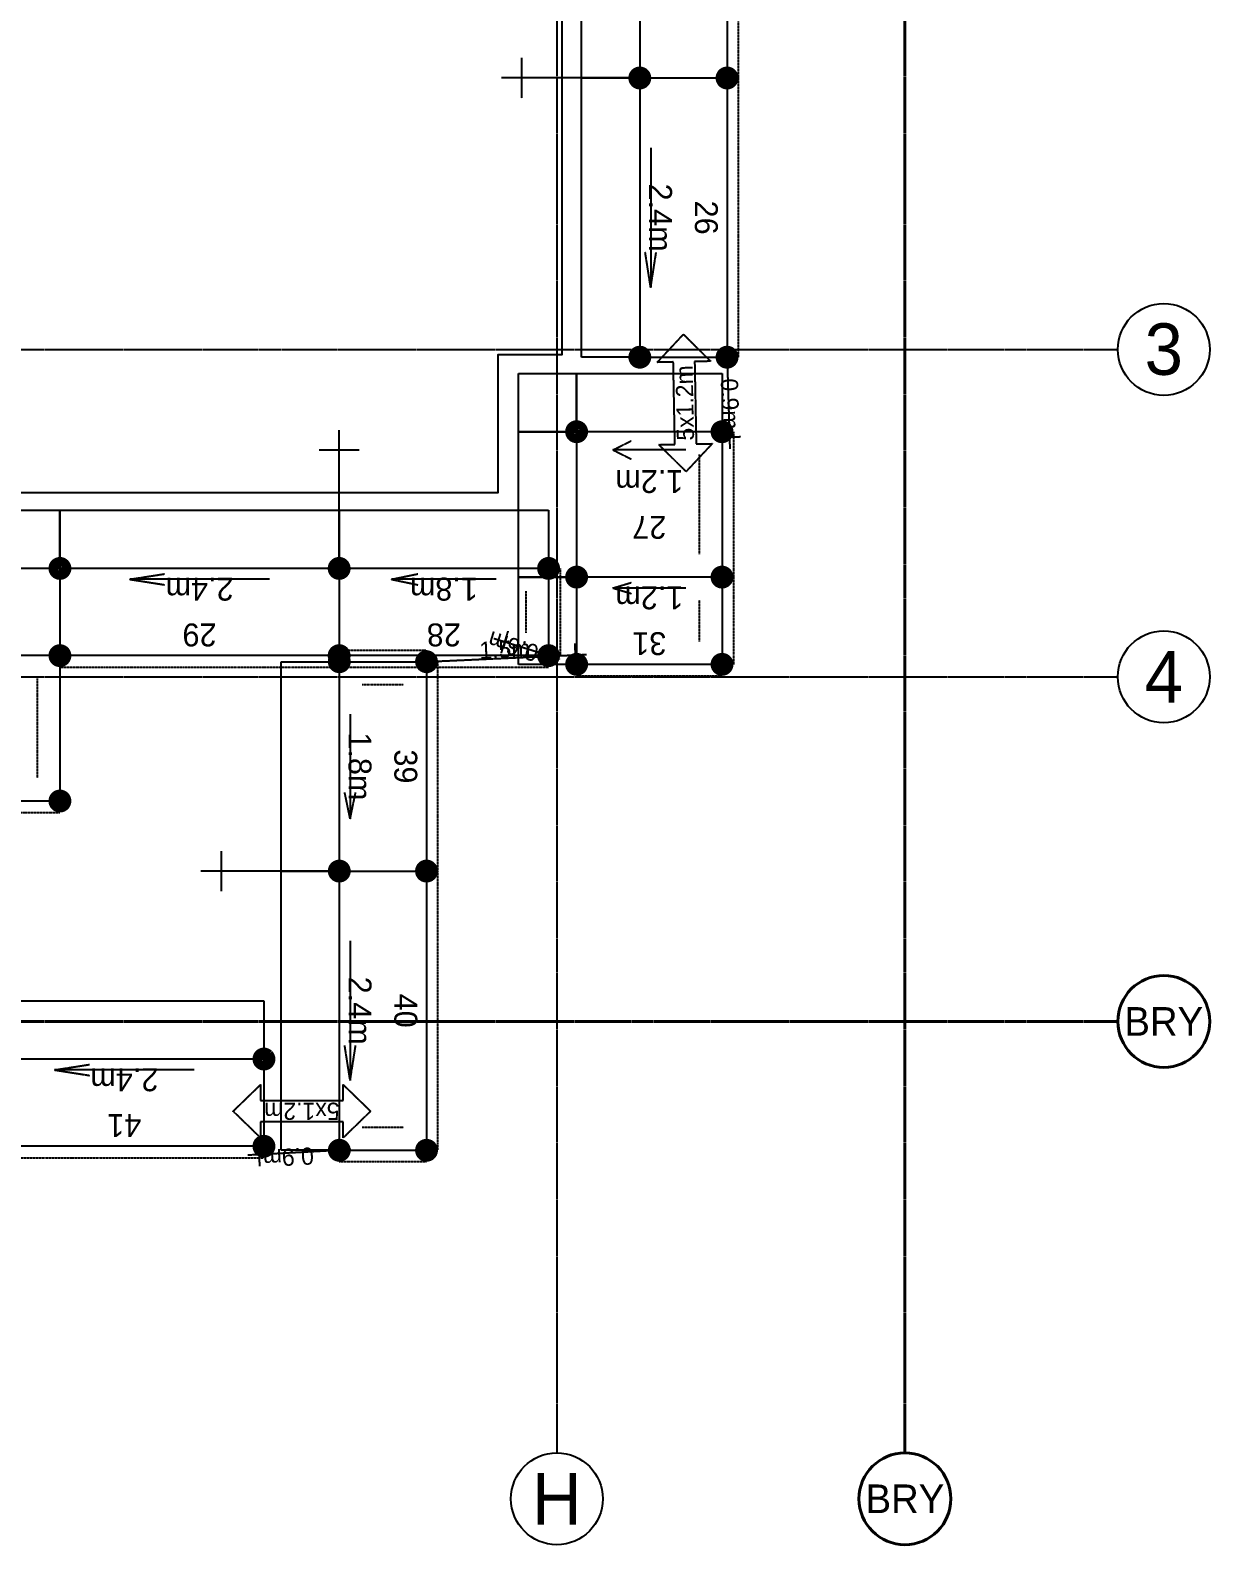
# Model space of a CAD drawing. Header units: millimetres. Extents: x -881708 to -119807, y 0 to 594021.
# Drawn here: x -686345 to -676044, y 432914 to 446143 of the extents above; entities that cross this region are included whole.
import ezdxf
from ezdxf.enums import TextEntityAlignment as Align

# ---------------------------------------------------------------- set-up
doc = ezdxf.new("R2010")
doc.units = ezdxf.units.MM
for name, pattern in [('ACAD_ISO02W100', [15, 12, -3]), ('KwikScaf_DASHED', [3.75, 2.5, -1.25]), ('KwikScaf_Line', [1, 1, 0])]:
    doc.linetypes.add(name, pattern=pattern)
for name, color, linetype in [('03 - Level Three', 201, 'CONTINUOUS'), ('04 - Level Four-Six', 112, 'CONTINUOUS'), ('07 - Level Seven', 140, 'CONTINUOUS'), ('Grid Lines', 1, 'CONTINUOUS'), ('KwikScaf Schematic', 7, 'CONTINUOUS')]:
    doc.layers.add(name, color=color, linetype=linetype)
doc.styles.add('Waco', font='vrinda.ttf', dxfattribs={"height": 250})

msp = doc.modelspace()

# ---------------------------------------------------------------- linework, layer by layer
at = {"layer": '03 - Level Three'}
msp.add_lwpolyline([(-681701.9, 447708.4), (-681701.9, 443307.9), (-682262.7, 443307.9), (-682262.7, 442103), (-687800.4, 442103), (-687800.4, 441528.2), (-694531.6, 441528.2), (-694531.6, 440727.6), (-694229.2, 440727.6), (-694229.2, 440465.9), (-697259.7, 440465.9), (-697259.7, 439178.8), (-703735.4, 439178.8)], dxfattribs=at)
at = {"layer": '04 - Level Four-Six'}
msp.add_lwpolyline([(-681701.9, 447708.4), (-681701.9, 443307.9), (-682262.7, 443307.9), (-682262.7, 442103), (-687800.4, 442103), (-687800.4, 441528.2), (-694531.6, 441528.2), (-694531.6, 440727.6), (-694229.2, 440727.6), (-694229.2, 440465.9), (-699094.9, 440465.9), (-699094.9, 439567.5), (-700737.7, 439567.5)], dxfattribs=at)
at = {"layer": '07 - Level Seven'}
msp.add_lwpolyline([(-703457.3, 454757), (-696368.9, 455517.6), (-696368.9, 453731.6), (-689971.4, 453731.6), (-689971.4, 454741), (-684285.9, 455535.5), (-684285.9, 453731.6), (-681701.9, 453731.6), (-681701.9, 449259.2), (-682137.6, 449259.2), (-682137.6, 447898.5), (-681701.9, 447898.5), (-681701.9, 443307.9), (-682262.7, 443307.9), (-682262.7, 442103), (-687800.4, 442103), (-687800.4, 441528.2), (-694531.6, 441528.2), (-694531.6, 440727.6), (-694229.2, 440727.6), (-694229.2, 440465.9), (-699094.9, 440465.9), (-699094.9, 439567.5), (-700737.7, 439567.5)], dxfattribs=at)
at = {"layer": 'Grid Lines', "linetype": 'ACAD_ISO02W100'}
for points in [[(-681746, 461052.8), (-681746, 433716.2)], [(-733637.7, 443354.9), (-676846.5, 443354.9)], [(-733637.7, 440494.9), (-676846.5, 440494.9)]]:
    msp.add_lwpolyline(points, dxfattribs=at)
at = {"layer": 'Grid Lines', "color": 142, "linetype": 'ACAD_ISO02W100', "lineweight": 40}
for points in [[(-678706, 461052.8), (-678706, 433716.2)], [(-733637.7, 437484.9), (-676846.5, 437484.9)]]:
    msp.add_lwpolyline(points, dxfattribs=at)
at = {"layer": 'Grid Lines'}
for centre in [(-676445.2, 443354.9), (-676445.2, 440494.9), (-681746, 433314.9)]:
    msp.add_circle(centre, 401.2, dxfattribs=at)
at = {"layer": 'Grid Lines', "color": 142, "lineweight": 40}
for centre in [(-676445.2, 437484.9), (-678706, 433314.9)]:
    msp.add_circle(centre, 401.2, dxfattribs=at)
at = {"layer": 'KwikScaf Schematic', "color": 5, "linetype": 'KwikScaf_Line'}
for p, q in [((-681529.6, 445726.2), (-681529.6, 447555.2)), ((-681021.6, 447555.2), (-681021.6, 445726.2)), ((-680259.6, 447555.2), (-680259.6, 445726.2)), ((-682054.6, 445901.2), (-682054.6, 445551.2)), ((-681529.6, 445726.2), (-682229.6, 445726.2)), ((-681021.6, 445726.2), (-681529.6, 445726.2)), ((-681021.6, 445726.2), (-680259.6, 445726.2)), ((-683647.6, 441950.1), (-683647.6, 442650.1)), ((-683472.6, 442475.1), (-683822.6, 442475.1)), ((-683647.6, 441442.1), (-683647.6, 441950.1)), ((-683647.6, 441950.1), (-681818.6, 441950.1)), ((-681818.6, 441950.1), (-681818.6, 441442.1)), ((-683647.6, 441442.1), (-683647.6, 440680.1)), ((-681818.6, 441442.1), (-683647.6, 441442.1)), ((-683190.4, 441346.9), (-682961.8, 441394.5)), ((-682275.9, 441346.9), (-683190.4, 441346.9)), ((-683190.4, 441346.9), (-682961.8, 441299.3)), ((-681818.6, 441442.1), (-681818.6, 440680.1)), ((-681723.1, 440650.6), (-682296.2, 440828.1)), ((-682230.3, 440703), (-682171.1, 440894)), ((-681818.6, 440680.1), (-683647.6, 440680.1)), ((-682984.5, 440622.6), (-681486, 440690.6)), ((-682889.1, 440727), (-682880, 440527.2)), ((-681848.2, 440584.6), (-681789, 440775.7)), ((-681590.4, 440785.9), (-681581.4, 440586.1)), ((-684154.6, 438798.1), (-684154.6, 440627.1)), ((-684154.6, 440627.1), (-683646.6, 440627.1)), ((-683646.6, 440627.1), (-683646.6, 438798.1)), ((-683646.6, 440627.1), (-682884.6, 440627.1)), ((-682884.6, 440627.1), (-682884.6, 438798.1)), ((-683551.3, 440169.9), (-683551.3, 439255.4)), ((-683551.3, 439255.4), (-683598.9, 439484)), ((-683551.3, 439255.4), (-683503.7, 439484)), ((-684679.6, 438973.1), (-684679.6, 438623.1)), ((-684154.6, 438798.1), (-684854.6, 438798.1)), ((-683646.6, 438798.1), (-684154.6, 438798.1)), ((-683646.6, 438798.1), (-682884.6, 438798.1))]:
    msp.add_line(p, q, dxfattribs=at)
at = {"layer": 'KwikScaf Schematic', "color": 5, "linetype": 'KwikScaf_DASHED'}
for p, q in [((-680159.6, 445726.2), (-680159.6, 447555.2)), ((-681718.6, 441442.1), (-681718.6, 440680.1)), ((-682018.6, 441242.1), (-682018.6, 440880.1)), ((-683646.6, 440727.1), (-682884.6, 440727.1)), ((-683647.6, 440580.1), (-681818.6, 440580.1)), ((-682784.6, 438798.1), (-682784.6, 440627.1)), ((-683446.6, 440427.1), (-683084.6, 440427.1))]:
    msp.add_line(p, q, dxfattribs=at)
at = {"layer": 'KwikScaf Schematic', "color": 3, "linetype": 'KwikScaf_Line'}
for p, q in [((-681529.6, 443287.2), (-681529.6, 445726.2)), ((-681529.6, 445726.2), (-681021.6, 445726.2)), ((-681021.6, 445726.2), (-681021.6, 443287.2)), ((-680259.6, 445726.2), (-680259.6, 443287.2)), ((-680926.4, 445116.4), (-680926.4, 443896.9)), ((-680926.4, 443896.9), (-680974, 444201.8)), ((-680926.4, 443896.9), (-680878.8, 444201.8)), ((-680262.6, 443387.1), (-680235.6, 442487.5)), ((-681021.6, 443287.2), (-681529.6, 443287.2)), ((-681021.6, 443287.2), (-680259.6, 443287.2)), ((-680159.7, 443290.2), (-680359.6, 443284.2)), ((-680138.6, 442590.5), (-680338.5, 442584.5)), ((-686086.6, 441442.1), (-686086.6, 441950.1)), ((-686086.6, 441950.1), (-683647.6, 441950.1)), ((-683647.6, 441950.1), (-683647.6, 441442.1)), ((-686086.6, 441442.1), (-686086.6, 440680.1)), ((-683647.6, 441442.1), (-686086.6, 441442.1)), ((-685476.9, 441346.9), (-685172, 441394.5)), ((-684257.4, 441346.9), (-685476.9, 441346.9)), ((-685476.9, 441346.9), (-685172, 441299.3)), ((-683647.6, 440680.1), (-686086.6, 440680.1)), ((-684154.6, 436359.1), (-684154.6, 438798.1)), ((-684154.6, 438798.1), (-683646.6, 438798.1)), ((-683646.6, 438798.1), (-683646.6, 436359.1)), ((-682884.6, 438798.1), (-682884.6, 436359.1)), ((-683551.3, 438188.4), (-683551.3, 436968.9)), ((-686743.6, 437664.2), (-684304.6, 437664.2)), ((-684304.6, 437664.2), (-684304.6, 437156.2)), ((-683551.3, 436968.9), (-683598.9, 437273.7)), ((-683551.3, 436968.9), (-683503.7, 437273.7)), ((-684304.6, 437156.2), (-686743.6, 437156.2)), ((-686133.8, 437061), (-685828.9, 437108.6)), ((-684304.6, 437156.2), (-684304.6, 436394.2)), ((-684914.3, 437061), (-686133.8, 437061)), ((-686133.8, 437061), (-685828.9, 437013.3)), ((-683641.2, 436259.3), (-683652, 436459)), ((-684304.6, 436394.2), (-686743.6, 436394.2)), ((-683546.7, 436364.5), (-684445.4, 436315.9)), ((-684340.1, 436221.4), (-684350.9, 436421.1)), ((-683646.6, 436359.1), (-684154.6, 436359.1)), ((-683646.6, 436359.1), (-682884.6, 436359.1))]:
    msp.add_line(p, q, dxfattribs=at)
at = {"layer": 'KwikScaf Schematic', "color": 3, "linetype": 'KwikScaf_DASHED'}
for p, q in [((-680159.6, 443287.2), (-680159.6, 445726.2)), ((-686086.6, 440580.1), (-683647.6, 440580.1)), ((-682784.6, 436359.1), (-682784.6, 438798.1)), ((-683084.6, 436559.1), (-683446.6, 436559.1)), ((-686743.6, 436294.2), (-684304.6, 436294.2)), ((-682884.6, 436259.1), (-683646.6, 436259.1))]:
    msp.add_line(p, q, dxfattribs=at)
at = {"layer": 'KwikScaf Schematic', "color": 1, "linetype": 'KwikScaf_Line'}
for p, q in [((-680869, 443242.7), (-680640.6, 443487.2)), ((-680640.6, 443487.2), (-680403, 443251.7)), ((-680729, 443245.4), (-680869, 443242.7)), ((-680715.1, 442525.6), (-680729, 443245.4)), ((-680403, 443251.7), (-680543, 443249)), ((-680543, 443249), (-680529.1, 442529.1)), ((-682081.6, 442636.2), (-682081.6, 443144.2)), ((-682081.6, 443144.2), (-681573.6, 443144.2)), ((-681573.6, 442636.2), (-681573.6, 443144.2)), ((-681573.6, 443144.2), (-680303.6, 443144.2)), ((-681573.6, 443144.2), (-681573.6, 442636.2)), ((-680303.6, 443144.2), (-680303.6, 442636.2)), ((-682081.6, 441366.2), (-682081.6, 442636.2)), ((-682081.6, 442636.2), (-681573.6, 442636.2)), ((-681573.6, 442636.2), (-682081.6, 442636.2)), ((-681573.6, 442636.2), (-681573.6, 441366.2)), ((-680303.6, 442636.2), (-681573.6, 442636.2)), ((-681256.1, 442477.5), (-681097.4, 442556.9)), ((-680855.1, 442522.9), (-680715.1, 442525.6)), ((-680617.5, 442287.4), (-680855.1, 442522.9)), ((-680389.1, 442531.9), (-680617.5, 442287.4)), ((-680529.1, 442529.1), (-680389.1, 442531.9)), ((-680303.6, 442636.2), (-680303.6, 441366.2)), ((-680621.1, 442477.5), (-681256.1, 442477.5)), ((-681256.1, 442477.5), (-681097.4, 442398.1)), ((-687356.6, 441950.1), (-686086.6, 441950.1)), ((-686086.6, 441950.1), (-686086.6, 441442.1)), ((-686086.6, 441442.1), (-687356.6, 441442.1)), ((-682081.6, 440604.2), (-682081.6, 441366.2)), ((-682081.6, 441366.2), (-681573.6, 441366.2)), ((-681573.6, 441366.2), (-682081.6, 441366.2)), ((-681573.6, 441366.2), (-681573.6, 440604.2)), ((-680303.6, 441366.2), (-681573.6, 441366.2)), ((-680303.6, 441366.2), (-680303.6, 440604.2)), ((-681256.1, 441271), (-681097.4, 441318.6)), ((-680621.1, 441271), (-681256.1, 441271)), ((-681256.1, 441271), (-681097.4, 441223.4)), ((-686086.6, 440680.1), (-687356.6, 440680.1)), ((-686086.6, 440680.1), (-686086.6, 439410.1)), ((-681573.6, 440604.2), (-682081.6, 440604.2)), ((-680303.6, 440604.2), (-681573.6, 440604.2)), ((-686086.6, 439410.1), (-687356.6, 439410.1)), ((-684573.3, 436700.2), (-684333.3, 436933.2)), ((-684333.3, 436933.2), (-684333.3, 436793.2)), ((-683613.3, 436793.2), (-683613.3, 436933.2)), ((-683613.3, 436933.2), (-683373.3, 436700.2)), ((-684333.3, 436467.2), (-684573.3, 436700.2)), ((-684333.3, 436793.2), (-683613.3, 436793.2)), ((-683373.3, 436700.2), (-683613.3, 436467.2)), ((-683613.3, 436607.2), (-684333.3, 436607.2)), ((-684333.3, 436607.2), (-684333.3, 436467.2)), ((-683613.3, 436467.2), (-683613.3, 436607.2))]:
    msp.add_line(p, q, dxfattribs=at)
at = {"layer": 'KwikScaf Schematic', "color": 1, "linetype": 'KwikScaf_DASHED'}
for p, q in [((-680203.6, 442636.2), (-680203.6, 441366.2)), ((-680503.6, 442436.2), (-680503.6, 441566.2)), ((-680203.6, 441366.2), (-680203.6, 440604.2)), ((-680503.6, 441166.2), (-680503.6, 440804.2)), ((-686286.6, 440480.1), (-686286.6, 439610.1)), ((-681573.6, 440504.2), (-680303.6, 440504.2)), ((-687356.6, 439310.1), (-686086.6, 439310.1))]:
    msp.add_line(p, q, dxfattribs=at)
at = {"layer": 'KwikScaf Schematic', "color": 5, "linetype": 'KwikScaf_Line', "const_width": 100}
for points in [[(-680971.6, 445726.2, -0.1989124), (-680986.3, 445690.8, -0.1989124), (-681021.6, 445676.2, -0.1989124), (-681057, 445690.8, -0.1989124), (-681071.6, 445726.2, -0.1989124), (-681057, 445761.5, -0.1989124), (-681021.6, 445776.2, -0.1989124), (-680986.3, 445761.5, -0.1989124)], [(-680209.6, 445726.2, -0.1989124), (-680224.3, 445690.8, -0.1989124), (-680259.6, 445676.2, -0.1989124), (-680295, 445690.8, -0.1989124), (-680309.6, 445726.2, -0.1989124), (-680295, 445761.5, -0.1989124), (-680259.6, 445776.2, -0.1989124), (-680224.3, 445761.5, -0.1989124)], [(-681818.6, 441392.1, -0.1989124), (-681854, 441406.8, -0.1989124), (-681868.6, 441442.1, -0.1989124), (-681854, 441477.5, -0.1989124), (-681818.6, 441492.1, -0.1989124), (-681783.3, 441477.5, -0.1989124), (-681768.6, 441442.1, -0.1989124), (-681783.3, 441406.8, -0.1989124)], [(-683596.6, 440627.1, -0.1989124), (-683611.2, 440591.8, -0.1989124), (-683646.6, 440577.1, -0.1989124), (-683681.9, 440591.8, -0.1989124), (-683696.6, 440627.1, -0.1989124), (-683681.9, 440662.5, -0.1989124), (-683646.6, 440677.1, -0.1989124), (-683611.2, 440662.5, -0.1989124)], [(-682834.6, 440627.1, -0.1989124), (-682849.2, 440591.8, -0.1989124), (-682884.6, 440577.1, -0.1989124), (-682919.9, 440591.8, -0.1989124), (-682934.6, 440627.1, -0.1989124), (-682919.9, 440662.5, -0.1989124), (-682884.6, 440677.1, -0.1989124), (-682849.2, 440662.5, -0.1989124)], [(-683596.6, 438798.1, -0.1989124), (-683611.2, 438762.8, -0.1989124), (-683646.6, 438748.1, -0.1989124), (-683681.9, 438762.8, -0.1989124), (-683696.6, 438798.1, -0.1989124), (-683681.9, 438833.5, -0.1989124), (-683646.6, 438848.1, -0.1989124), (-683611.2, 438833.5, -0.1989124)], [(-682834.6, 438798.1, -0.1989124), (-682849.2, 438762.8, -0.1989124), (-682884.6, 438748.1, -0.1989124), (-682919.9, 438762.8, -0.1989124), (-682934.6, 438798.1, -0.1989124), (-682919.9, 438833.5, -0.1989124), (-682884.6, 438848.1, -0.1989124), (-682849.2, 438833.5, -0.1989124)]]:
    msp.add_lwpolyline(points, format="xyb", close=True, dxfattribs=at)
at = {"layer": 'KwikScaf Schematic', "color": 3, "linetype": 'KwikScaf_Line', "const_width": 100}
for points in [[(-680971.6, 445726.2, -0.1989124), (-680986.3, 445690.8, -0.1989124), (-681021.6, 445676.2, -0.1989124), (-681057, 445690.8, -0.1989124), (-681071.6, 445726.2, -0.1989124), (-681057, 445761.5, -0.1989124), (-681021.6, 445776.2, -0.1989124), (-680986.3, 445761.5, -0.1989124)], [(-680209.6, 445726.2, -0.1989124), (-680224.3, 445690.8, -0.1989124), (-680259.6, 445676.2, -0.1989124), (-680295, 445690.8, -0.1989124), (-680309.6, 445726.2, -0.1989124), (-680295, 445761.5, -0.1989124), (-680259.6, 445776.2, -0.1989124), (-680224.3, 445761.5, -0.1989124)], [(-680971.6, 443287.2, -0.1989124), (-680986.3, 443251.8, -0.1989124), (-681021.6, 443237.2, -0.1989124), (-681057, 443251.8, -0.1989124), (-681071.6, 443287.2, -0.1989124), (-681057, 443322.5, -0.1989124), (-681021.6, 443337.2, -0.1989124), (-680986.3, 443322.5, -0.1989124)], [(-680209.6, 443287.2, -0.1989124), (-680224.3, 443251.8, -0.1989124), (-680259.6, 443237.2, -0.1989124), (-680295, 443251.8, -0.1989124), (-680309.6, 443287.2, -0.1989124), (-680295, 443322.5, -0.1989124), (-680259.6, 443337.2, -0.1989124), (-680224.3, 443322.5, -0.1989124)], [(-683647.6, 441392.1, -0.1989124), (-683683, 441406.8, -0.1989124), (-683697.6, 441442.1, -0.1989124), (-683683, 441477.5, -0.1989124), (-683647.6, 441492.1, -0.1989124), (-683612.3, 441477.5, -0.1989124), (-683597.6, 441442.1, -0.1989124), (-683612.3, 441406.8, -0.1989124)], [(-683596.6, 438798.1, -0.1989124), (-683611.2, 438762.8, -0.1989124), (-683646.6, 438748.1, -0.1989124), (-683681.9, 438762.8, -0.1989124), (-683696.6, 438798.1, -0.1989124), (-683681.9, 438833.5, -0.1989124), (-683646.6, 438848.1, -0.1989124), (-683611.2, 438833.5, -0.1989124)], [(-682834.6, 438798.1, -0.1989124), (-682849.2, 438762.8, -0.1989124), (-682884.6, 438748.1, -0.1989124), (-682919.9, 438762.8, -0.1989124), (-682934.6, 438798.1, -0.1989124), (-682919.9, 438833.5, -0.1989124), (-682884.6, 438848.1, -0.1989124), (-682849.2, 438833.5, -0.1989124)], [(-684304.6, 437106.2, -0.1989124), (-684339.9, 437120.9, -0.1989124), (-684354.6, 437156.2, -0.1989124), (-684339.9, 437191.6, -0.1989124), (-684304.6, 437206.2, -0.1989124), (-684269.2, 437191.6, -0.1989124), (-684254.6, 437156.2, -0.1989124), (-684269.2, 437120.9, -0.1989124)], [(-683596.6, 436359.1, -0.1989124), (-683611.2, 436323.8, -0.1989124), (-683646.6, 436309.1, -0.1989124), (-683681.9, 436323.8, -0.1989124), (-683696.6, 436359.1, -0.1989124), (-683681.9, 436394.5, -0.1989124), (-683646.6, 436409.1, -0.1989124), (-683611.2, 436394.5, -0.1989124)], [(-682834.6, 436359.1, -0.1989124), (-682849.2, 436323.8, -0.1989124), (-682884.6, 436309.1, -0.1989124), (-682919.9, 436323.8, -0.1989124), (-682934.6, 436359.1, -0.1989124), (-682919.9, 436394.5, -0.1989124), (-682884.6, 436409.1, -0.1989124), (-682849.2, 436394.5, -0.1989124)]]:
    msp.add_lwpolyline(points, format="xyb", close=True, dxfattribs=at)
at = {"layer": 'KwikScaf Schematic', "color": 1, "linetype": 'KwikScaf_Line', "const_width": 100}
for points in [[(-681573.6, 442586.2, -0.1989124), (-681609, 442600.9, -0.1989124), (-681623.6, 442636.2, -0.1989124), (-681609, 442671.6, -0.1989124), (-681573.6, 442686.2, -0.1989124), (-681538.3, 442671.6, -0.1989124), (-681523.6, 442636.2, -0.1989124), (-681538.3, 442600.9, -0.1989124)], [(-680303.6, 442586.2, -0.1989124), (-680339, 442600.9, -0.1989124), (-680353.6, 442636.2, -0.1989124), (-680339, 442671.6, -0.1989124), (-680303.6, 442686.2, -0.1989124), (-680268.3, 442671.6, -0.1989124), (-680253.6, 442636.2, -0.1989124), (-680268.3, 442600.9, -0.1989124)], [(-686086.6, 441392.1, -0.1989124), (-686122, 441406.8, -0.1989124), (-686136.6, 441442.1, -0.1989124), (-686122, 441477.5, -0.1989124), (-686086.6, 441492.1, -0.1989124), (-686051.3, 441477.5, -0.1989124), (-686036.6, 441442.1, -0.1989124), (-686051.3, 441406.8, -0.1989124)], [(-681573.6, 441316.2, -0.1989124), (-681609, 441330.9, -0.1989124), (-681623.6, 441366.2, -0.1989124), (-681609, 441401.6, -0.1989124), (-681573.6, 441416.2, -0.1989124), (-681538.3, 441401.6, -0.1989124), (-681523.6, 441366.2, -0.1989124), (-681538.3, 441330.9, -0.1989124)], [(-681573.6, 441316.2, -0.1989124), (-681609, 441330.9, -0.1989124), (-681623.6, 441366.2, -0.1989124), (-681609, 441401.6, -0.1989124), (-681573.6, 441416.2, -0.1989124), (-681538.3, 441401.6, -0.1989124), (-681523.6, 441366.2, -0.1989124), (-681538.3, 441330.9, -0.1989124)], [(-680303.6, 441316.2, -0.1989124), (-680339, 441330.9, -0.1989124), (-680353.6, 441366.2, -0.1989124), (-680339, 441401.6, -0.1989124), (-680303.6, 441416.2, -0.1989124), (-680268.3, 441401.6, -0.1989124), (-680253.6, 441366.2, -0.1989124), (-680268.3, 441330.9, -0.1989124)], [(-680303.6, 441316.2, -0.1989124), (-680339, 441330.9, -0.1989124), (-680353.6, 441366.2, -0.1989124), (-680339, 441401.6, -0.1989124), (-680303.6, 441416.2, -0.1989124), (-680268.3, 441401.6, -0.1989124), (-680253.6, 441366.2, -0.1989124), (-680268.3, 441330.9, -0.1989124)], [(-686086.6, 440630.1, -0.1989124), (-686122, 440644.8, -0.1989124), (-686136.6, 440680.1, -0.1989124), (-686122, 440715.5, -0.1989124), (-686086.6, 440730.1, -0.1989124), (-686051.3, 440715.5, -0.1989124), (-686036.6, 440680.1, -0.1989124), (-686051.3, 440644.8, -0.1989124)], [(-681573.6, 440554.2, -0.1989124), (-681609, 440568.9, -0.1989124), (-681623.6, 440604.2, -0.1989124), (-681609, 440639.6, -0.1989124), (-681573.6, 440654.2, -0.1989124), (-681538.3, 440639.6, -0.1989124), (-681523.6, 440604.2, -0.1989124), (-681538.3, 440568.9, -0.1989124)], [(-686086.6, 439360.1, -0.1989124), (-686122, 439374.8, -0.1989124), (-686136.6, 439410.1, -0.1989124), (-686122, 439445.5, -0.1989124), (-686086.6, 439460.1, -0.1989124), (-686051.3, 439445.5, -0.1989124), (-686036.6, 439410.1, -0.1989124), (-686051.3, 439374.8, -0.1989124)]]:
    msp.add_lwpolyline(points, format="xyb", close=True, dxfattribs=at)
at = {"layer": 'KwikScaf Schematic', "color": 3, "linetype": 'KwikScaf_Line'}
for points in [[(-686086.6, 441392.1, 100, 100, -0.1989124), (-686122, 441406.8, 100, 100, -0.1989124), (-686136.6, 441442.1, 100, 100, -0.1989124), (-686122, 441477.5, 100, 100, -0.1989124), (-686086.6, 441492.1, 100, 100, -0.1989124), (-686051.3, 441477.5, 100, 100, -0.1989124), (-686036.6, 441442.1, 100, 100, -0.1989124), (-686051.3, 441406.8, 100, 100, -0.1989124)], [(-686086.6, 440630.1, 100, 100, -0.1989124), (-686122, 440644.8, 100, 100, -0.1989124), (-686136.6, 440680.1, 100, 100, -0.1989124), (-686122, 440715.5, 100, 100, -0.1989124), (-686086.6, 440730.1, 100, 100, -0.1989124), (-686051.3, 440715.5, 100, 100, -0.1989124), (-686036.6, 440680.1, 100, 100, -0.1989124), (-686051.3, 440644.8, 100, 100, -0.1989124)], [(-683647.6, 440630.1, 100, 100, -0.1989124), (-683683, 440644.8, 100, 100, -0.1989124), (-683697.6, 440680.1, 100, 100, -0.1989124), (-683683, 440715.5, 100, 100, -0.1989124), (-683647.6, 440730.1, 100, 100, -0.1989124), (-683612.3, 440715.5, 100, 100, -0.1989124), (-683597.6, 440680.1, 100, 100, -0.1989124), (-683612.3, 440644.8, 100, 100, -0.1989124)], [(-684304.6, 436344.2, 100, 100, -0.1989124), (-684339.9, 436358.9, 100, 100, -0.1989124), (-684354.6, 436394.2, 100, 100, -0.1989124), (-684339.9, 436429.6, 100, 100, -0.1989124), (-684304.6, 436444.2, 100, 100, -0.1989124), (-684269.2, 436429.6, 100, 100, -0.1989124), (-684254.6, 436394.2, 100, 100, -0.1989124), (-684269.2, 436358.9, 100, 100, -0.1989124)]]:
    msp.add_lwpolyline(points, format="xyseb", close=True, dxfattribs=at)
at = {"layer": 'KwikScaf Schematic', "color": 5, "linetype": 'KwikScaf_Line'}
for points in [[(-683647.6, 441392.1, 100, 100, -0.1989124), (-683683, 441406.8, 100, 100, -0.1989124), (-683697.6, 441442.1, 100, 100, -0.1989124), (-683683, 441477.5, 100, 100, -0.1989124), (-683647.6, 441492.1, 100, 100, -0.1989124), (-683612.3, 441477.5, 100, 100, -0.1989124), (-683597.6, 441442.1, 100, 100, -0.1989124), (-683612.3, 441406.8, 100, 100, -0.1989124)], [(-683647.6, 440630.1, 100, 100, -0.1989124), (-683683, 440644.8, 100, 100, -0.1989124), (-683697.6, 440680.1, 100, 100, -0.1989124), (-683683, 440715.5, 100, 100, -0.1989124), (-683647.6, 440730.1, 100, 100, -0.1989124), (-683612.3, 440715.5, 100, 100, -0.1989124), (-683597.6, 440680.1, 100, 100, -0.1989124), (-683612.3, 440644.8, 100, 100, -0.1989124)], [(-681818.6, 440630.1, 100, 100, -0.1989124), (-681854, 440644.8, 100, 100, -0.1989124), (-681868.6, 440680.1, 100, 100, -0.1989124), (-681854, 440715.5, 100, 100, -0.1989124), (-681818.6, 440730.1, 100, 100, -0.1989124), (-681783.3, 440715.5, 100, 100, -0.1989124), (-681768.6, 440680.1, 100, 100, -0.1989124), (-681783.3, 440644.8, 100, 100, -0.1989124)]]:
    msp.add_lwpolyline(points, format="xyseb", close=True, dxfattribs=at)
at = {"layer": 'KwikScaf Schematic', "color": 1, "linetype": 'KwikScaf_Line'}
for points in [[(-686086.6, 440630.1, 100, 100, -0.1989124), (-686122, 440644.8, 100, 100, -0.1989124), (-686136.6, 440680.1, 100, 100, -0.1989124), (-686122, 440715.5, 100, 100, -0.1989124), (-686086.6, 440730.1, 100, 100, -0.1989124), (-686051.3, 440715.5, 100, 100, -0.1989124), (-686036.6, 440680.1, 100, 100, -0.1989124), (-686051.3, 440644.8, 100, 100, -0.1989124)], [(-680303.6, 440554.2, 100, 100, -0.1989124), (-680339, 440568.9, 100, 100, -0.1989124), (-680353.6, 440604.2, 100, 100, -0.1989124), (-680339, 440639.6, 100, 100, -0.1989124), (-680303.6, 440654.2, 100, 100, -0.1989124), (-680268.3, 440639.6, 100, 100, -0.1989124), (-680253.6, 440604.2, 100, 100, -0.1989124), (-680268.3, 440568.9, 100, 100, -0.1989124)]]:
    msp.add_lwpolyline(points, format="xyseb", close=True, dxfattribs=at)

# ---------------------------------------------------------------- texts
at = {"layer": 'Grid Lines', "char_height": 450, "attachment_point": 5, "style": 'Waco'}
for s, insert in [('3', (-676445.2, 443354.9)), ('4', (-676445.2, 440494.9)), ('H', (-681746, 433314.9))]:
    msp.add_mtext_dynamic_manual_height_columns(s, width=637.099, gutter_width=1250, heights=[0], dxfattribs=dict(at, insert=insert))
at = {"layer": 'Grid Lines', "color": 142, "char_height": 250, "attachment_point": 5, "style": 'Waco'}
for insert in [(-676445.2, 437484.9), (-678706, 433314.9)]:
    msp.add_mtext_dynamic_manual_height_columns('BRY', width=637.099, gutter_width=1250, heights=[0], dxfattribs=dict(at, insert=insert))
at = {"layer": 'KwikScaf Schematic'}
for s, height, rotation, p in [('2.4m', 200, 270, (-680840.6, 444506.7)), ('26', 200, 270, (-680440.6, 444506.7)), ('5x1.2m', 150, 91.10642, (-680629, 442887.3)), ('1.2m', 200, 180, (-680938.6, 442201.2)), ('27', 200, 180, (-680938.6, 441801.2)), ('2.4m', 200, 180, (-684867.1, 441261.1)), ('1.8m', 200, 180, (-682733.1, 441261.1)), ('1.2m', 200, 180, (-680938.6, 441185.2)), ('29', 200, 180, (-684867.1, 440861.1)), ('28', 200, 180, (-682733.1, 440861.1)), ('31', 200, 180, (-680938.6, 440785.2)), ('1.8m', 200, 270, (-683465.6, 439712.6)), ('39', 200, 270, (-683065.6, 439712.6)), ('2.4m', 200, 270, (-683465.6, 437578.6)), ('40', 200, 270, (-683065.6, 437578.6)), ('2.4m', 200, 180, (-685524.1, 436975.2)), ('5x1.2m', 150, 180, (-683973.3, 436700.2)), ('41', 200, 180, (-685524.1, 436575.2))]:
    msp.add_text(s, height=height, rotation=rotation, dxfattribs=at).set_placement(p, align=Align.MIDDLE_CENTER)
for s, rotation, p in [('0.9m', 271.72304, (-680308.1, 442876.4)), ('1.5m', 2.59761, (-682197.3, 440661.1)), ('0.6m', 162.7876, (-682105.2, 440830.9)), ('0.9m', 183.09701, (-684095.9, 436373.8))]:
    msp.add_text(s, height=150, rotation=rotation, dxfattribs=at).set_placement(p, align=Align.CENTER)

doc.saveas('drawing.dxf')
